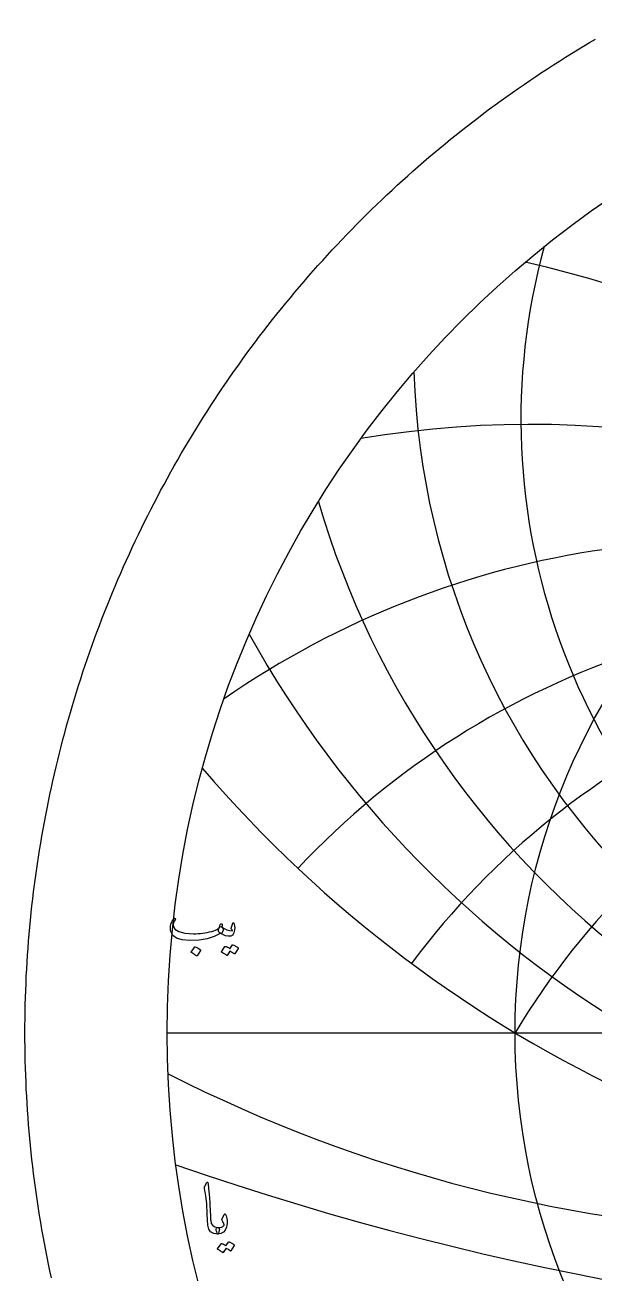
# Model space of a CAD drawing. Header units: millimetres. Extents: x -68 to 68, y -68 to 70.
# Drawn here: x -68.5 to -34.6, y -14.3 to 60 of the extents above; entities that cross this region are included whole.
import ezdxf

# ---------------------------------------------------------------- set-up
doc = ezdxf.new("R2010")
doc.units = ezdxf.units.MM
for name, color, linetype in [('CUT_OUTER', 1, 'Continuous'), ('ENGRAVE', 7, 'Continuous'), ('ENGRAVE_FINE', 8, 'Continuous'), ('TEXT', 5, 'Continuous')]:
    doc.layers.add(name, color=color, linetype=linetype)

msp = doc.modelspace()

# ---------------------------------------------------------------- linework, layer by layer
at = {"layer": 'CUT_OUTER'}
msp.add_lwpolyline([(-66.902, -14.5927), (-66.9903, -14.182), (-67.076, -13.7706), (-67.1593, -13.3588), (-67.24, -12.9465), (-67.3181, -12.5337), (-67.3938, -12.1204), (-67.4669, -11.7066), (-67.5374, -11.2924), (-67.6055, -10.8778), (-67.6709, -10.4628), (-67.7339, -10.0474), (-67.7942, -9.6316), (-67.8521, -9.2154), (-67.9073, -8.7989), (-67.96, -8.3821), (-68.0102, -7.9649), (-68.0578, -7.5475), (-68.1028, -7.1297), (-68.1453, -6.7117), (-68.1852, -6.2935), (-68.2225, -5.875), (-68.2573, -5.4563), (-68.2895, -5.0373), (-68.3191, -4.6182), (-68.3461, -4.1989), (-68.3706, -3.7795), (-68.3925, -3.3599), (-68.4118, -2.9402), (-68.4286, -2.5204), (-68.4428, -2.1005), (-68.4544, -1.6805), (-68.4634, -1.2604), (-68.4698, -0.8403), (-68.4737, -0.4202), (-68.475, 0), (-68.4737, 0.4202), (-68.4698, 0.8403), (-68.4634, 1.2604), (-68.4544, 1.6805), (-68.4428, 2.1005), (-68.4286, 2.5204), (-68.4118, 2.9402), (-68.3925, 3.3599), (-68.3706, 3.7795), (-68.3461, 4.1989), (-68.3191, 4.6182), (-68.2895, 5.0373), (-68.2573, 5.4563), (-68.2225, 5.875), (-68.1852, 6.2935), (-68.1453, 6.7117), (-68.1028, 7.1297), (-68.0578, 7.5475), (-68.0102, 7.9649), (-67.96, 8.3821), (-67.9073, 8.7989), (-67.8521, 9.2154), (-67.7942, 9.6316), (-67.7339, 10.0474), (-67.6709, 10.4628), (-67.6055, 10.8778), (-67.5374, 11.2924), (-67.4669, 11.7066), (-67.3938, 12.1204), (-67.3181, 12.5337), (-67.24, 12.9465), (-67.1593, 13.3588), (-67.076, 13.7706), (-66.9903, 14.182), (-66.902, 14.5927), (-66.8112, 15.003), (-66.7179, 15.4126), (-66.6221, 15.8217), (-66.5237, 16.2302), (-66.4229, 16.6381), (-66.3196, 17.0453), (-66.2137, 17.4519), (-66.1054, 17.8579), (-65.9946, 18.2632), (-65.8813, 18.6677), (-65.7655, 19.0716), (-65.6472, 19.4748), (-65.5265, 19.8772), (-65.4033, 20.2789), (-65.2776, 20.6799), (-65.1495, 21.08), (-65.0189, 21.4794), (-64.8859, 21.8779), (-64.7505, 22.2756), (-64.6126, 22.6725), (-64.4722, 23.0685), (-64.3295, 23.4637), (-64.1843, 23.858), (-64.0367, 24.2513), (-63.8867, 24.6438), (-63.7343, 25.0354), (-63.5795, 25.4259), (-63.4222, 25.8156), (-63.2627, 26.2042), (-63.1007, 26.5919), (-62.9363, 26.9786), (-62.7696, 27.3643), (-62.6005, 27.7489), (-62.4291, 28.1325), (-62.2553, 28.515), (-62.0791, 28.8965), (-61.9007, 29.2768), (-61.7199, 29.6561), (-61.5367, 30.0342), (-61.3513, 30.4113), (-61.1635, 30.7871), (-60.9735, 31.1618), (-60.7811, 31.5354), (-60.5865, 31.9077), (-60.3896, 32.2789), (-60.1904, 32.6488), (-59.9889, 33.0175), (-59.7852, 33.385), (-59.5792, 33.7512), (-59.371, 34.1161), (-59.1605, 34.4798), (-58.9479, 34.8421), (-58.733, 35.2032), (-58.5159, 35.5629), (-58.2965, 35.9213), (-58.075, 36.2783), (-57.8513, 36.634), (-57.6255, 36.9882), (-57.3974, 37.3411), (-57.1672, 37.6926), (-56.9349, 38.0427), (-56.7004, 38.3913), (-56.4638, 38.7385), (-56.225, 39.0842), (-55.9841, 39.4285), (-55.7411, 39.7712), (-55.4961, 40.1125), (-55.2489, 40.4523), (-54.9996, 40.7905), (-54.7483, 41.1272), (-54.4949, 41.4624), (-54.2395, 41.796), (-53.982, 42.128), (-53.7225, 42.4584), (-53.461, 42.7873), (-53.1974, 43.1145), (-52.9319, 43.4401), (-52.6644, 43.764), (-52.3948, 44.0864), (-52.1233, 44.407), (-51.8499, 44.726), (-51.5745, 45.0433), (-51.2971, 45.3589), (-51.0178, 45.6728), (-50.7366, 45.985), (-50.4535, 46.2954), (-50.1685, 46.6042), (-49.8816, 46.9111), (-49.5928, 47.2163), (-49.3022, 47.5197), (-49.0097, 47.8213), (-48.7153, 48.1211), (-48.4191, 48.4191), (-48.1211, 48.7153), (-47.8213, 49.0097), (-47.5197, 49.3022), (-47.2163, 49.5928), (-46.9111, 49.8816), (-46.6042, 50.1685), (-46.2954, 50.4535), (-45.985, 50.7366), (-45.6728, 51.0178), (-45.3589, 51.2971), (-45.0433, 51.5745), (-44.726, 51.8499), (-44.407, 52.1233), (-44.0864, 52.3948), (-43.764, 52.6644), (-43.4401, 52.9319), (-43.1145, 53.1974), (-42.7873, 53.461), (-42.4584, 53.7225), (-42.128, 53.982), (-41.796, 54.2395), (-41.4624, 54.4949), (-41.1272, 54.7483), (-40.7905, 54.9996), (-40.4523, 55.2489), (-40.1125, 55.4961), (-39.7712, 55.7411), (-39.4285, 55.9841), (-39.0842, 56.225), (-38.7385, 56.4638), (-38.3913, 56.7004), (-38.0427, 56.9349), (-37.6926, 57.1672), (-37.3411, 57.3974), (-36.9882, 57.6255), (-36.634, 57.8513), (-36.2783, 58.075), (-35.9213, 58.2965), (-35.5629, 58.5159), (-35.2032, 58.733), (-34.8421, 58.9479), (-34.4798, 59.1605)], dxfattribs=at)
at = {"layer": 'ENGRAVE'}
msp.add_lwpolyline([(-60, 0), (60, 0)], dxfattribs=at)
for radius in [60, 39.2754]:
    msp.add_circle((0, 0), radius, dxfattribs=at)
for centre, radius, start, end in [((0, 36.5225), 38.9247, 164.685177, 15.314823), ((0, 40.8535), 45.3284, 181.913604, 358.086396), ((0, 46.5669), 53.1394, 196.338996, 343.661004), ((0, 54.3373), 63.0444, 209.053083, 330.946917), ((0, -23.599), 45.82, 31, 149), ((0, -23.599), 45.82, 31, 149), ((0, 65.3652), 76.2572, 220.600865, 319.399135), ((-20.2283, 75.4931), 87.4697, 242.991359, 268.3358)]:
    msp.add_arc(centre, radius, start, end, dxfattribs=at)
at = {"layer": 'ENGRAVE_FINE'}
for centre, radius, start, end in [((-54.6061, -23.599), 71.2832, 11.527585, 77.078888), ((-54.6061, -23.599), 71.2832, 11.527585, 77.078888), ((-38.4475, -23.599), 59.8137, 14.737028, 99.642572), ((-38.4475, -23.599), 59.8137, 14.737028, 99.642572), ((-26.4542, -23.599), 52.9083, 18.193224, 124.752734), ((-26.4542, -23.599), 52.9083, 18.193224, 124.752734), ((-16.6771, -23.599), 48.7606, 21.978404, 136.786876), ((-16.6771, -23.599), 48.7606, 21.978404, 136.786876), ((-8.0793, -23.599), 46.5268, 26.199525, 143.422298), ((-8.0793, -23.599), 46.5268, 26.199525, 143.422298), ((0, 163.4083), 181.3071, 250.847985, 289.152015)]:
    msp.add_arc(centre, radius, start, end, dxfattribs=at)
at = {"layer": 'TEXT'}
for points in [[(-56.7462, 6.2922), (-56.7421, 6.2901), (-56.7382, 6.288), (-56.7346, 6.2858), (-56.7313, 6.2837), (-56.728, 6.2813), (-56.7244, 6.2784), (-56.7205, 6.2749), (-56.7164, 6.2709), (-56.6821, 6.2305), (-56.6685, 6.173), (-56.6757, 6.0985), (-56.7036, 6.0069), (-56.7294, 5.9513), (-56.7558, 5.9165), (-56.7827, 5.9024), (-56.8101, 5.909), (-56.8239, 5.9157), (-56.8356, 5.9186), (-56.8452, 5.9178), (-56.8527, 5.9133), (-57.2018, 5.7222), (-57.6191, 5.5875), (-58.1045, 5.5093), (-58.6581, 5.4875), (-59.1057, 5.5258), (-59.4437, 5.628), (-59.672, 5.794), (-59.7907, 6.024), (-59.8091, 6.1326), (-59.8131, 6.2411), (-59.8027, 6.3497), (-59.7779, 6.4583), (-59.7442, 6.5544), (-59.7024, 6.6425), (-59.6526, 6.7226), (-59.5949, 6.7947), (-59.5839, 6.8037), (-59.5725, 6.8096), (-59.5605, 6.8123), (-59.548, 6.8117), (-59.5363, 6.8067), (-59.5267, 6.8), (-59.5193, 6.7918), (-59.5139, 6.7819), (-59.5116, 6.7723), (-59.5129, 6.7606), (-59.5179, 6.7468), (-59.5267, 6.7308), (-59.5885, 6.6403), (-59.6289, 6.552), (-59.6481, 6.4658), (-59.6459, 6.3817), (-59.5448, 6.1709), (-59.3096, 6.0197), (-58.9402, 5.9282), (-58.4367, 5.8962), (-58.2984, 5.8984), (-58.1604, 5.9048), (-58.0227, 5.9154), (-57.8852, 5.9303), (-57.7488, 5.9495), (-57.6143, 5.9729), (-57.4817, 6.0006), (-57.3509, 6.0325), (-57.2239, 6.0687), (-57.1199, 6.1049), (-57.0387, 6.1411), (-56.9804, 6.1773), (-56.9579, 6.1964), (-56.9373, 6.2198), (-56.9185, 6.2475), (-56.9016, 6.2795), (-56.8858, 6.3151), (-56.8702, 6.354), (-56.8549, 6.396), (-56.8399, 6.4413), (-56.834, 6.4551), (-56.825, 6.4668), (-56.8127, 6.4764), (-56.7973, 6.4838), (-56.7808, 6.4878), (-56.7654, 6.487), (-56.751, 6.4815), (-56.7377, 6.4711), (-56.727, 6.4567), (-56.7207, 6.4391), (-56.7185, 6.4184), (-56.7207, 6.3944)], [(-56.8739, 5.9516), (-56.9203, 5.9955), (-56.9442, 6.0506), (-56.9458, 6.1169), (-56.925, 6.1943), (-56.8801, 6.2638), (-56.8388, 6.3061), (-56.8013, 6.3212), (-56.7675, 6.3093), (-56.6078, 6.2036), (-56.4481, 6.1294), (-56.2885, 6.0865), (-56.1288, 6.0751), (-56.1232, 6.0761), (-56.1192, 6.0793), (-56.1168, 6.0847), (-56.116, 6.0921), (-56.12, 6.1062), (-56.132, 6.1272), (-56.1519, 6.1552), (-56.1799, 6.19), (-56.1852, 6.2007), (-56.1884, 6.2113), (-56.1895, 6.222), (-56.1884, 6.2326), (-56.0862, 6.5264), (-56.0814, 6.5376), (-56.0756, 6.5456), (-56.0686, 6.5504), (-56.0607, 6.552), (-56.0527, 6.5506), (-56.0458, 6.5467), (-56.0399, 6.54), (-56.0351, 6.5307), (-56.0032, 6.4351), (-55.984, 6.3401), (-55.9776, 6.2457), (-55.984, 6.1517), (-56.0048, 6.0349), (-56.033, 5.9399), (-56.0686, 5.8667), (-56.1118, 5.8153), (-56.1445, 5.7871), (-56.1746, 5.7664), (-56.202, 5.7531), (-56.2267, 5.7472), (-56.3694, 5.744), (-56.5248, 5.777), (-56.693, 5.8462), (-56.8739, 5.9516)], [(-56.116, 5.2277), (-56.1107, 5.233), (-56.1032, 5.2362), (-56.0937, 5.2373), (-56.0819, 5.2362), (-56.04, 5.2205), (-55.9994, 5.2032), (-55.9602, 5.1843), (-55.9223, 5.1638), (-55.8854, 5.1415), (-55.8494, 5.117), (-55.8141, 5.0904), (-55.7796, 5.0617), (-55.773, 5.0529), (-55.77, 5.0436), (-55.7708, 5.0337), (-55.7754, 5.0233), (-55.9798, 4.6997), (-55.9853, 4.6955), (-55.9936, 4.6955), (-56.0045, 4.6997), (-56.0181, 4.7082), (-56.0274, 4.7161), (-56.0426, 4.7269), (-56.0636, 4.7406), (-56.0905, 4.7572), (-56.1235, 4.777), (-56.1629, 4.8003), (-56.2086, 4.8271), (-56.2608, 4.8573), (-56.4226, 4.606), (-56.43, 4.5983), (-56.4396, 4.5965), (-56.4513, 4.6005), (-56.4652, 4.6103), (-56.4772, 4.6188), (-56.496, 4.6316), (-56.5219, 4.6486), (-56.5546, 4.6699), (-56.5948, 4.6955), (-56.6429, 4.7253), (-56.6991, 4.7593), (-56.7632, 4.7977), (-56.7699, 4.804), (-56.7728, 4.8104), (-56.772, 4.8168), (-56.7675, 4.8232), (-56.5589, 5.134), (-56.5535, 5.1394), (-56.5461, 5.1426), (-56.5365, 5.1436), (-56.5248, 5.1426), (-56.4891, 5.131), (-56.4545, 5.1175), (-56.421, 5.1022), (-56.3885, 5.0851), (-56.3571, 5.0663), (-56.3268, 5.0462), (-56.2975, 5.0248), (-56.2693, 5.002)], [(-58.36, 5.1085), (-58.3547, 5.1138), (-58.3472, 5.117), (-58.3377, 5.1181), (-58.3259, 5.117), (-58.2432, 5.0835), (-58.1652, 5.0425), (-58.092, 4.9941), (-58.0236, 4.9382), (-58.017, 4.9297), (-58.014, 4.9211), (-58.0148, 4.9126), (-58.0194, 4.9041), (-58.2195, 4.5805), (-58.2269, 4.5728), (-58.2365, 4.5709), (-58.2482, 4.5749), (-58.2621, 4.5848), (-58.2741, 4.5933), (-58.2929, 4.606), (-58.3188, 4.6231), (-58.3515, 4.6444), (-58.3917, 4.6699), (-58.4399, 4.6997), (-58.496, 4.7338), (-58.5601, 4.7721), (-58.5687, 4.7785), (-58.5729, 4.7849), (-58.5729, 4.7913), (-58.5687, 4.7977)], [(-57.6315, -8.9172), (-57.6232, -8.9044), (-57.6155, -8.8959), (-57.6083, -8.8916), (-57.6017, -8.8916), (-57.5915, -8.8972), (-57.5825, -8.914), (-57.5745, -8.9419), (-57.5676, -8.981), (-57.5325, -9.2991), (-57.5037, -9.5931), (-57.4814, -9.8633), (-57.4654, -10.1094), (-57.4552, -10.3199), (-57.4457, -10.5086), (-57.4371, -10.6755), (-57.4292, -10.8205), (-57.4224, -10.9437), (-57.417, -11.0451), (-57.4128, -11.1247), (-57.41, -11.1825), (-57.3723, -11.3555), (-57.2887, -11.4827), (-57.1593, -11.5641), (-56.9842, -11.5998), (-56.9355, -11.6125), (-56.9044, -11.6423), (-56.8908, -11.6892), (-56.8948, -11.753), (-56.9148, -11.8536), (-56.9363, -11.9255), (-56.9595, -11.9686), (-56.9842, -11.983), (-57.2307, -11.9505), (-57.4122, -11.8531), (-57.5287, -11.6908), (-57.5804, -11.4635), (-57.5885, -11.3548), (-57.5958, -11.2458), (-57.6023, -11.1366), (-57.608, -11.027), (-57.6132, -10.9173), (-57.6182, -10.8072), (-57.6228, -10.6969), (-57.6272, -10.5863), (-57.6352, -10.3754), (-57.6464, -10.1855), (-57.6607, -10.0167), (-57.6783, -9.8689), (-57.6991, -9.7269), (-57.723, -9.5756), (-57.7502, -9.415), (-57.7805, -9.245), (-57.7845, -9.2144), (-57.7837, -9.1865), (-57.7781, -9.1612), (-57.7677, -9.1386)], [(-56.7288, -11.0845), (-56.6095, -10.8205), (-56.592, -10.7915), (-56.5733, -10.7811), (-56.5536, -10.7894), (-56.5329, -10.8163), (-56.4946, -10.8968), (-56.4648, -10.9807), (-56.4435, -11.0682), (-56.4307, -11.159), (-56.4267, -11.2539), (-56.4318, -11.3533), (-56.4459, -11.4572), (-56.469, -11.5657), (-56.5395, -11.7483), (-56.6489, -11.8787), (-56.7971, -11.9569), (-56.9842, -11.983), (-57.0058, -11.9694), (-57.0279, -11.9287), (-57.0505, -11.8608), (-57.0737, -11.7658), (-57.0803, -11.715), (-57.079, -11.6732), (-57.0697, -11.6405), (-57.0524, -11.6168), (-57.0385, -11.6077), (-57.0226, -11.6019), (-57.0045, -11.5992), (-56.9842, -11.5998), (-56.8663, -11.596), (-56.7639, -11.5721), (-56.6769, -11.5279), (-56.6053, -11.4635), (-56.6021, -11.4584), (-56.601, -11.4518), (-56.6021, -11.4435), (-56.6053, -11.4337), (-56.622, -11.3735), (-56.6468, -11.3123), (-56.6795, -11.2501), (-56.7202, -11.1867), (-56.7335, -11.1628), (-56.7394, -11.1378), (-56.7378, -11.1117), (-56.7288, -11.0845)], [(-56.3498, -12.4641), (-56.3445, -12.4588), (-56.337, -12.4556), (-56.3274, -12.4546), (-56.3157, -12.4556), (-56.2738, -12.4713), (-56.2332, -12.4886), (-56.194, -12.5075), (-56.156, -12.528), (-56.1192, -12.5504), (-56.0831, -12.5749), (-56.0479, -12.6015), (-56.0134, -12.6302), (-56.0067, -12.639), (-56.0038, -12.6483), (-56.0046, -12.6582), (-56.0091, -12.6685), (-56.2135, -12.9921), (-56.2191, -12.9964), (-56.2274, -12.9964), (-56.2383, -12.9921), (-56.2518, -12.9836), (-56.2612, -12.9758), (-56.2763, -12.965), (-56.2974, -12.9513), (-56.3242, -12.9347), (-56.3572, -12.9148), (-56.3966, -12.8915), (-56.4424, -12.8648), (-56.4946, -12.8346), (-56.6564, -13.0858), (-56.6638, -13.0935), (-56.6734, -13.0954), (-56.6851, -13.0914), (-56.6989, -13.0816), (-56.7109, -13.073), (-56.7298, -13.0603), (-56.7556, -13.0432), (-56.7884, -13.022), (-56.8285, -12.9964), (-56.8767, -12.9666), (-56.9329, -12.9325), (-56.997, -12.8942), (-57.0037, -12.8878), (-57.0066, -12.8814), (-57.0058, -12.875), (-57.0013, -12.8687), (-56.7926, -12.5578), (-56.7873, -12.5525), (-56.7798, -12.5493), (-56.7703, -12.5482), (-56.7586, -12.5493), (-56.7229, -12.5609), (-56.6883, -12.5743), (-56.6548, -12.5896), (-56.6223, -12.6068), (-56.5909, -12.6256), (-56.5606, -12.6456), (-56.5313, -12.6671), (-56.5031, -12.6898)]]:
    msp.add_lwpolyline(points, close=True, dxfattribs=at)

doc.saveas('drawing.dxf')
